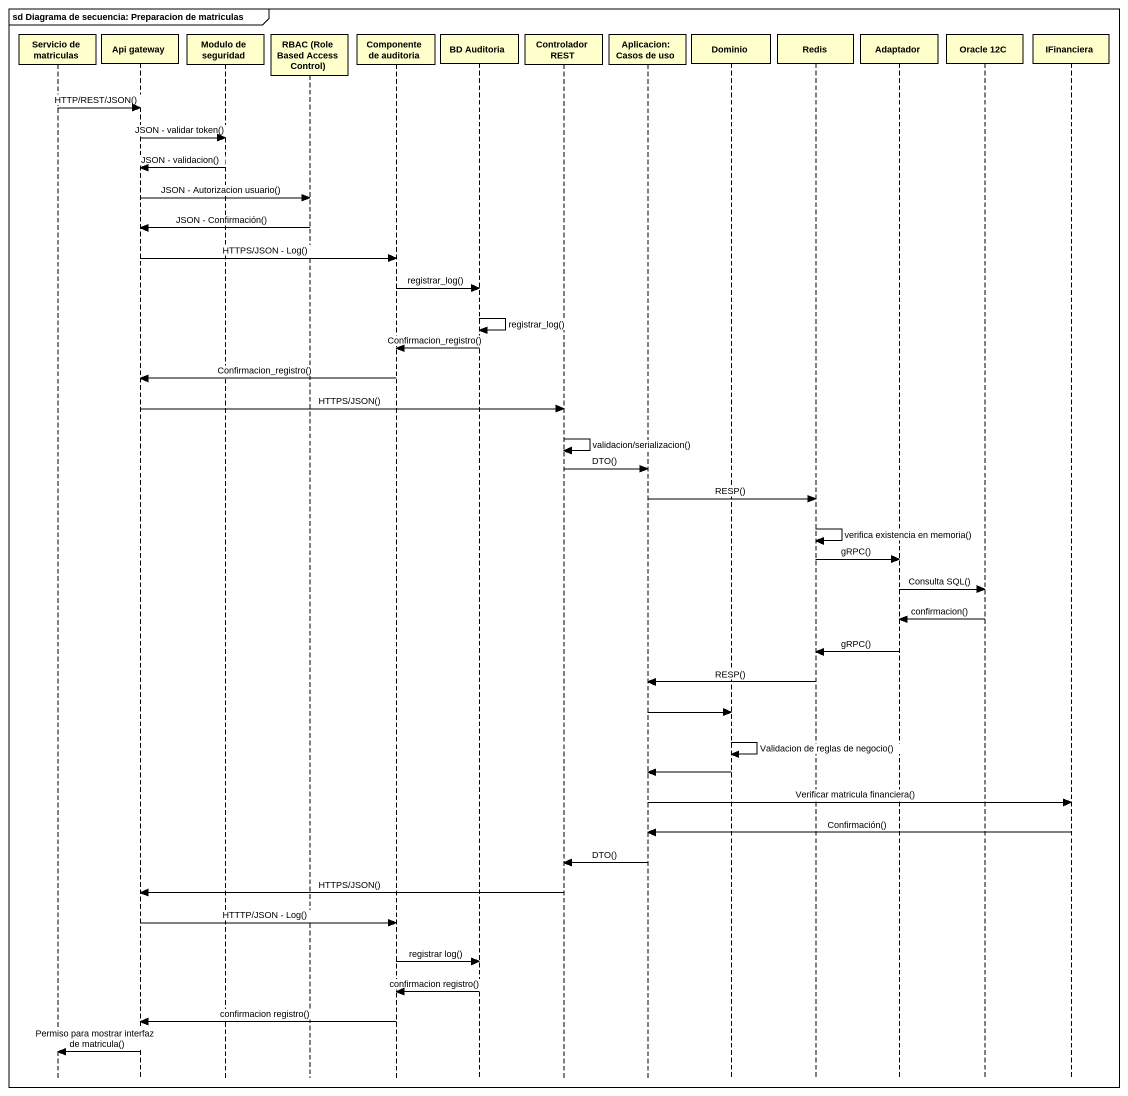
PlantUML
@startuml
mainframe sd Diagrama de secuencia: Preparacion de matriculas
hide footbox
participant "Servicio de matriculas" as Servicio_de_matriculas
participant "Api gateway" as Api_gateway
participant "Modulo de seguridad" as Modulo_de_seguridad
participant "RBAC (Role Based Access Control)" as RBAC_Role_Based_Access
participant "Componente de auditoria" as Componente_de_auditoria
participant "BD Auditoria" as BD_Auditoria
participant "Controlador REST" as Controlador_REST
participant "Aplicacion: Casos de uso" as Aplicacion_Casos_de_uso
participant Dominio
participant Redis
participant Adaptador
participant "Oracle 12C" as Oracle_12C
participant IFinanciera

Servicio_de_matriculas -> Api_gateway : HTTP/REST/JSON()
Api_gateway -> Modulo_de_seguridad : JSON - validar token()
Modulo_de_seguridad -> Api_gateway : JSON - validacion()
Api_gateway -> RBAC_Role_Based_Access : JSON - Autorizacion usuario()
RBAC_Role_Based_Access -> Api_gateway : JSON - Confirmación()
Api_gateway -> Componente_de_auditoria : HTTPS/JSON - Log()
Componente_de_auditoria -> BD_Auditoria : registrar_log()
BD_Auditoria -> BD_Auditoria : registrar_log()
BD_Auditoria -> Componente_de_auditoria : Confirmacion_registro()
Componente_de_auditoria -> Api_gateway : Confirmacion_registro()
Api_gateway -> Controlador_REST : HTTPS/JSON()
Controlador_REST -> Controlador_REST : validacion/serializacion()
Controlador_REST -> Aplicacion_Casos_de_uso : DTO()
Aplicacion_Casos_de_uso -> Redis : RESP()
Redis -> Redis : verifica existencia en memoria()
Redis -> Adaptador : gRPC()
Adaptador -> Oracle_12C : Consulta SQL()
Oracle_12C -> Adaptador : confirmacion()
Adaptador -> Redis : gRPC()
Redis -> Aplicacion_Casos_de_uso : RESP()
Aplicacion_Casos_de_uso -> Dominio
Dominio -> Dominio : Validacion de reglas de negocio()
Dominio -> Aplicacion_Casos_de_uso
Aplicacion_Casos_de_uso -> IFinanciera : Verificar matricula financiera()
IFinanciera -> Aplicacion_Casos_de_uso : Confirmación()
Aplicacion_Casos_de_uso -> Controlador_REST : DTO()
Controlador_REST -> Api_gateway : HTTPS/JSON()
Api_gateway -> Componente_de_auditoria : HTTTP/JSON - Log()
Componente_de_auditoria -> BD_Auditoria : registrar log()
BD_Auditoria -> Componente_de_auditoria : confirmacion registro()
Componente_de_auditoria -> Api_gateway : confirmacion registro()
Api_gateway -> Servicio_de_matriculas : Permiso para mostrar interfaz de matricula()
@enduml
